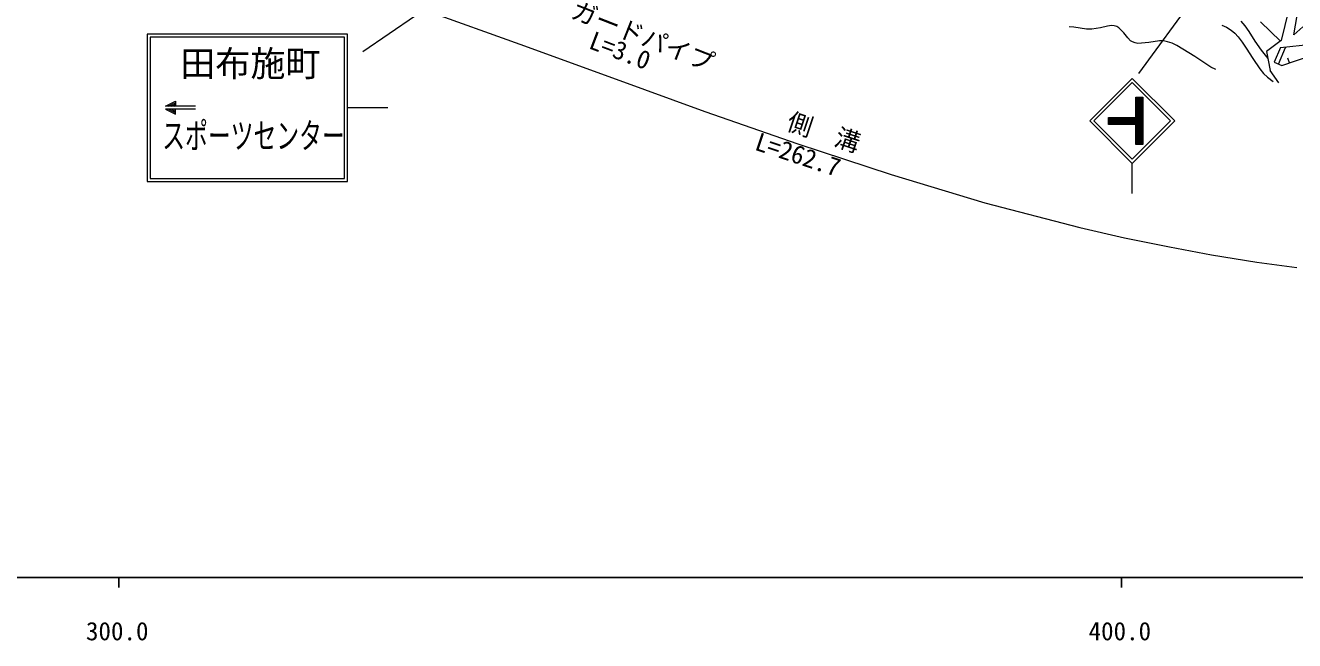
# Model space of a CAD drawing. Units: millimetres, scale not verified. Extents: x 40000 to 680000, y 20000 to 380000.
# Drawn here: x 358684 to 485277, y 198715 to 260088 of the extents above; entities that cross this region are included whole.
import ezdxf
from ezdxf.enums import TextEntityAlignment as Align

# ---------------------------------------------------------------- set-up
doc = ezdxf.new("R2010")
doc.units = ezdxf.units.MM
doc.header["$LTSCALE"] = 1000
for name, color, linetype, lineweight in [('M-BGD', 7, 'Continuous', 13), ('M-STR-HTXT', 7, 'Continuous', 13), ('M-STR-STRC', 7, 'Continuous', 13), ('M-TTL-BAND', 7, 'Continuous', 25)]:
    doc.layers.add(name, color=color, linetype=linetype, lineweight=lineweight)
doc.styles.add('ＭＳ ゴシック', font='')
doc.styles.get('ＭＳ ゴシック').set_extended_font_data('MS Gothic')

msp = doc.modelspace()

# ---------------------------------------------------------------- linework, layer by layer
at = {"layer": 'M-BGD'}
for p, q in [((484673, 261564), (483929, 258574)), ((485202, 259148), (485528, 261087)), ((463272, 259921), (462807, 259954)), ((463882, 259820), (463272, 259921)), ((464514, 259726), (463882, 259820)), ((465049, 259696), (464514, 259726)), ((465902, 259833), (465049, 259696)), ((466627, 260013), (465902, 259833)), ((467014, 260064), (466627, 260013)), ((467286, 260054), (467014, 260064)), ((467539, 259985), (467286, 260054)), ((467745, 259856), (467539, 259985)), ((468230, 259342), (467745, 259856)), ((478033, 260114), (478469, 259909)), ((478469, 259909), (478941, 259618)), ((478941, 259618), (479301, 259308)), ((479927, 260502), (480304, 260047)), ((480304, 260047), (480704, 259471)), ((481872, 260427), (483864, 258525)), ((486092, 259935), (485202, 259148)), ((468629, 258845), (468230, 259342)), ((468915, 258563), (468629, 258845)), ((469108, 258434), (468915, 258563)), ((469361, 258334), (469108, 258434)), ((469633, 258286), (469361, 258334)), ((470743, 258387), (469633, 258286)), ((471803, 258544), (470743, 258387)), ((472210, 258535), (471803, 258544)), ((472603, 258459), (472210, 258535)), ((473077, 258298), (472603, 258459)), ((473535, 258083), (473077, 258298)), ((479301, 259308), (479631, 258957)), ((479631, 258957), (480053, 258413)), ((480053, 258413), (480445, 257825)), ((480704, 259471), (481300, 258529)), ((481300, 258529), (481952, 257605)), ((483929, 258574), (482485, 257493)), ((475315, 256980), (473535, 258083)), ((480445, 257825), (481096, 256775)), ((481952, 257605), (482611, 256784)), ((482485, 257493), (482826, 255583)), ((483880, 257886), (483237, 256409)), ((483670, 256224), (484384, 257898)), ((483880, 257886), (486961, 258225)), ((483989, 256088), (487126, 257166)), ((476908, 255934), (475315, 256980)), ((477417, 255678), (476908, 255934)), ((481096, 256775), (481792, 255761)), ((481792, 255761), (482183, 255301)), ((483237, 256409), (483989, 256088)), ((484759, 256360), (484608, 256817)), ((482183, 255301), (482583, 254917)), ((482583, 254917), (483123, 254484)), ((483702, 254363), (482826, 255583))]:
    msp.add_line(p, q, dxfattribs=at)
msp.add_circle((482826, 255583), 15, dxfattribs=at)
at = {"layer": 'M-STR-HTXT'}
msp.add_lwpolyline([(356604, 273351), (359715, 272855), (363045, 272217), (366751, 271389), (370637, 270412), (380060, 267724), (389427, 264739), (398730, 261547), (407990, 258226), (417229, 254853), (426467, 251506), (435726, 248263), (445027, 245200), (454391, 242396), (463840, 239928), (468310, 238907), (472806, 237985), (476972, 237214), (481517, 236480), (485486, 235944)], dxfattribs=at)
at = {"layer": 'M-STR-STRC'}
for p, q in [((392351, 257468), (434279, 286309)), ((469724, 255288), (480702, 270242)), ((390823, 259211), (370846, 259211)), ((370846, 259211), (370846, 244527)), ((390524, 258911), (371145, 258911)), ((371145, 258911), (371145, 244827)), ((390524, 244827), (390524, 258911)), ((390823, 244527), (390823, 259211)), ((469077, 254801), (464840, 250563)), ((473315, 250563), (469077, 254801)), ((465263, 250563), (469077, 254377)), ((469077, 254377), (472892, 250563)), ((372644, 252019), (373643, 252518)), ((375640, 252019), (372644, 252019)), ((372935, 252018), (373643, 252373)), ((373225, 252018), (373643, 252227)), ((373516, 252018), (373643, 252082)), ((373643, 252518), (373643, 252019)), ((469427, 250913), (469427, 252911)), ((469427, 252911), (470126, 252911)), ((469427, 250913), (469427, 252911)), ((469427, 252911), (470126, 252911)), ((469511, 252911), (469511, 248216)), ((469641, 252911), (469641, 248216)), ((469771, 252911), (469771, 248216)), ((469901, 252911), (469901, 248216)), ((470031, 252911), (470031, 248216)), ((470126, 252911), (470126, 248216)), ((470126, 252911), (470127, 248216)), ((375640, 251719), (372644, 251719)), ((372644, 251719), (373643, 251220)), ((373643, 251365), (372935, 251719)), ((373643, 251510), (373225, 251719)), ((373643, 251655), (373516, 251719)), ((373643, 251220), (373643, 251719)), ((394819, 251869), (390823, 251869)), ((466730, 250214), (466730, 250913)), ((466730, 250913), (469427, 250913)), ((466731, 250214), (466730, 250913)), ((466730, 250913), (469427, 250913)), ((466781, 250913), (466781, 250214)), ((466911, 250913), (466911, 250214)), ((467041, 250913), (467041, 250214)), ((467171, 250913), (467171, 250214)), ((467301, 250913), (467301, 250214)), ((467431, 250913), (467431, 250214)), ((467561, 250913), (467561, 250214)), ((467691, 250913), (467691, 250214)), ((467821, 250913), (467821, 250214)), ((467951, 250913), (467951, 250214)), ((468081, 250913), (468081, 250214)), ((468211, 250913), (468211, 250214)), ((468341, 250913), (468341, 250214)), ((468471, 250913), (468471, 250214)), ((468601, 250913), (468601, 250214)), ((468731, 250913), (468731, 250214)), ((468861, 250913), (468861, 250214)), ((468991, 250913), (468991, 250214)), ((469121, 250913), (469121, 250214)), ((469251, 250913), (469251, 250214)), ((469381, 250913), (469381, 250214)), ((464840, 250563), (469077, 246326)), ((469077, 246749), (465263, 250563)), ((469427, 250214), (466730, 250214)), ((469427, 250214), (466731, 250214)), ((472892, 250563), (469077, 246749)), ((469077, 246326), (473315, 250563)), ((469427, 248216), (469427, 250214)), ((469427, 248216), (469427, 250214)), ((470126, 248216), (469427, 248216)), ((470127, 248216), (469427, 248216)), ((469077, 243329), (469077, 246326)), ((370846, 244527), (390823, 244527)), ((371145, 244827), (390524, 244827))]:
    msp.add_line(p, q, dxfattribs=at)
at = {"layer": 'M-TTL-BAND'}
for p, q in [((40000, 205000), (579000, 205000)), ((368000, 205000), (368000, 204000)), ((468000, 205000), (468000, 204000))]:
    msp.add_line(p, q, dxfattribs=at)

# ---------------------------------------------------------------- texts
at = {"layer": 'M-STR-HTXT', "style": 'ＭＳ ゴシック'}
for s, rotation, p in [('ガードパイプ', 338.6, (412768, 260388)), ('L=3.0', 339.2, (414568, 257322)), ('側\u3000溝', 341.7, (434309, 249223)), ('L=262.7', 341.7, (431145, 247187))]:
    msp.add_text(s, height=1833, rotation=rotation, dxfattribs=at).set_placement(p, align=Align.BOTTOM_LEFT)
at = {"layer": 'M-STR-STRC', "style": 'ＭＳ ゴシック'}
msp.add_text('田布施町', height=2566, dxfattribs=at).set_placement((374124, 254229), align=Align.BOTTOM_LEFT)
at = {"layer": 'M-STR-STRC', "style": 'ＭＳ ゴシック', "width": 0.65}
msp.add_text('スポーツセンター', height=2566, dxfattribs=at).set_placement((372332, 247035), align=Align.BOTTOM_LEFT)
at = {"layer": 'M-TTL-BAND', "style": 'ＭＳ ゴシック'}
for s, p in [('300.0', (367844, 198195)), ('400.0', (467844, 198195))]:
    msp.add_text(s, height=1833, dxfattribs=at).set_placement(p, align=Align.BOTTOM_CENTER)

doc.saveas('drawing.dxf')
